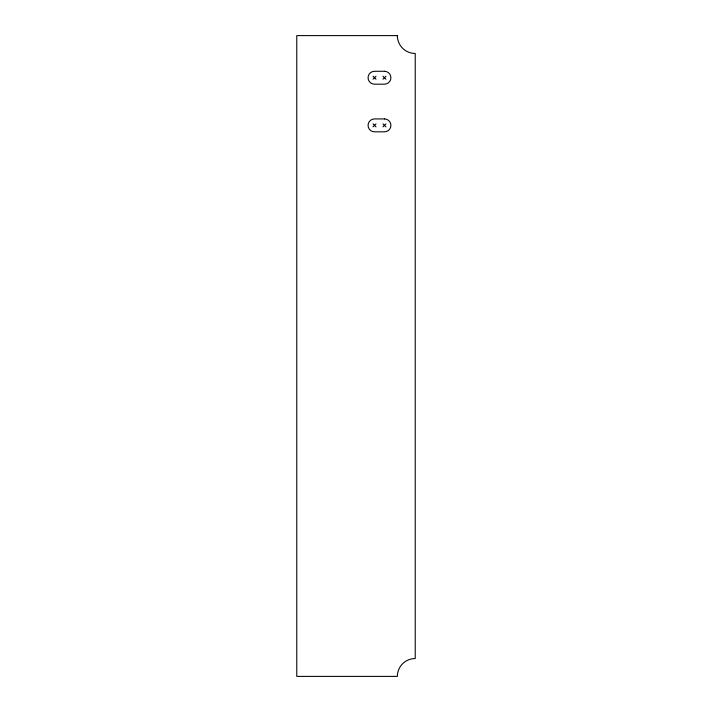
<?xml version="1.0" encoding="UTF-8"?>
<svg xmlns="http://www.w3.org/2000/svg" width="712" height="712" viewBox="0 0 712 712"><rect width="100%" height="100%" fill="white"/><g stroke="black" fill="none" stroke-linecap="round" stroke-linejoin="round"><path stroke-width="1.07" d="M373.035 79.219L376.007 76.237M382.958 79.219L385.94 76.237M373.035 126.87L376.007 123.888M382.958 126.87L385.94 123.888M382.958 76.237L385.94 79.219M373.035 76.237L376.007 79.219M382.958 123.888L385.94 126.87M373.035 123.888L376.007 126.87M397.349 35.6L296.779 35.6L296.779 676.4L397.349 676.4A17.871 17.871 0 0 1 415.221 658.529L415.221 53.471A17.871 17.871 0 0 1 397.349 35.6M384.444 71.28L374.521 71.28A6.452 6.452 0 0 0 368.068 77.733A6.452 6.452 0 0 0 374.521 84.185L384.444 84.185A6.452 6.452 0 0 0 390.897 77.733A6.452 6.452 0 0 0 384.444 71.28M384.444 118.922L374.521 118.922A6.452 6.452 0 0 0 368.068 125.374A6.452 6.452 0 0 0 374.521 131.827L384.444 131.827A6.452 6.452 0 0 0 390.897 125.374A6.452 6.452 0 0 0 384.444 118.922"/></g></svg>
